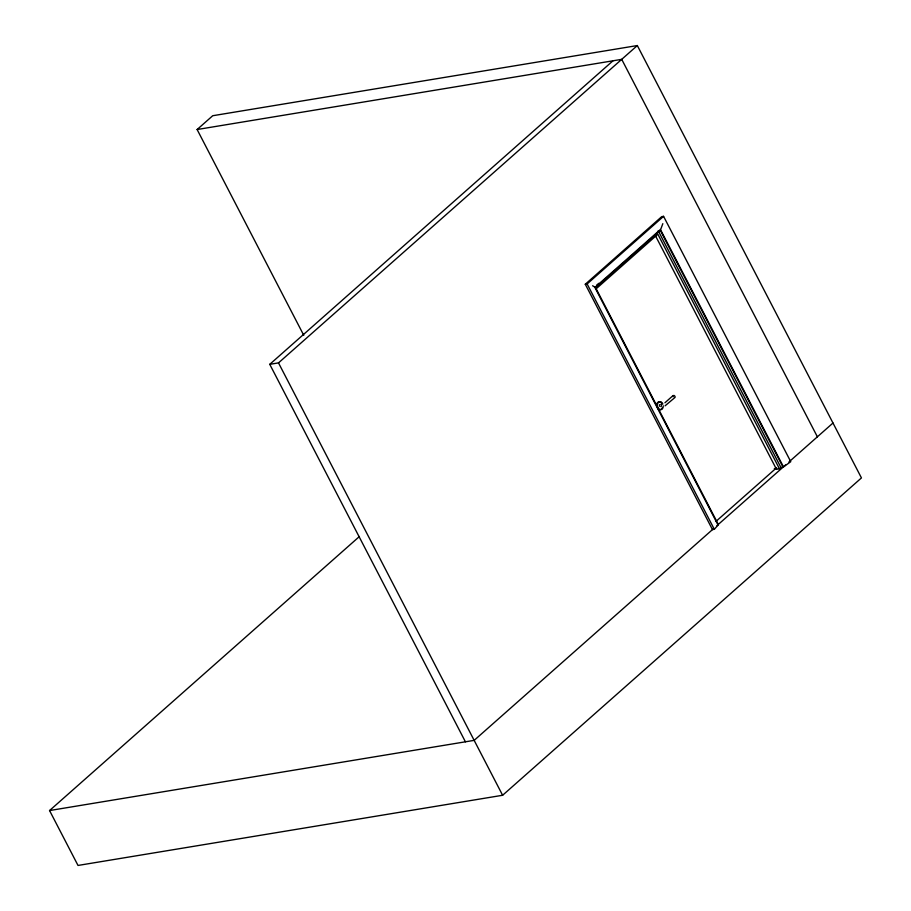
<?xml version="1.0" encoding="UTF-8"?>
<svg xmlns="http://www.w3.org/2000/svg" width="911" height="911" viewBox="0 0 911 911"><rect width="100%" height="100%" fill="white"/><g stroke="black" fill="none" stroke-linecap="round" stroke-linejoin="round"><path stroke-width="1.37" d="M662.821 223.673L660.805 229.139M718.164 524.964L714.315 529.302L712.47 529.61L585.283 284.243L661.728 216.647L663.572 216.34L790.759 461.695L783.813 466.717M303.773 335.316L197.118 129.533L212.719 115.731L637.324 45.55L861.442 477.922L502.621 795.269L78.016 865.45L49.558 810.551L359.401 536.522M465.419 741.805L269.758 364.332L612.978 60.798M269.758 364.332L278.504 362.885L637.324 45.55M585.283 284.243L587.128 283.947L663.572 216.34M596.648 285.189L598.778 283.31M596.079 288.867L657.856 234.229L779.463 468.835L780.943 467.525L658.209 230.745M664.95 402.753L673.138 395.511M674.914 397.526L665.076 405.828M715.921 521.445L776.126 468.197M713.734 528.482L474.164 740.358L49.558 810.551M716.923 525.658L785.555 464.963M788.915 462.002L832.984 423.023M197.118 129.533L621.723 59.352L817.383 436.813M774.316 468.618L776.821 468.208M780.568 467.582L783.061 467.172L660.327 230.392L595.589 287.648L718.323 524.429M779.463 468.835L776.514 469.324L655.567 235.972M592.617 285.758L594.906 287.159M783.449 466.831L660.418 229.481L594.894 287.432L717.925 524.77M587.128 283.947L714.315 529.302M278.504 362.885L502.621 795.269M660.065 406.591A1.344 0.968 80.6 0 1 659.723 404.586M660.976 404.37A1.344 0.968 80.6 0 1 661.363 404.928M661.488 405.839A1.344 0.968 80.6 0 1 661.318 406.374M673.138 396.74A1.344 0.854 48.5 0 1 672.956 396.262M673.901 395.42A1.344 0.854 48.5 0 1 675.097 396.775M663.265 405.828A4.031 2.904 80.6 0 1 659.439 409.324A4.031 2.904 80.6 0 1 658.038 402.821A4.031 2.904 80.6 0 1 662.878 404.029M662.32 407.672A4.031 2.904 80.6 0 1 658.197 409.073M656.831 406.739A4.031 2.904 80.6 0 1 657.537 402.628A4.031 2.904 80.6 0 1 660.646 402.206M660.93 402.423A4.031 2.904 80.6 0 1 661.568 403.106M661.853 403.55A4.031 2.904 80.6 0 1 662.081 404.029"/></g></svg>
